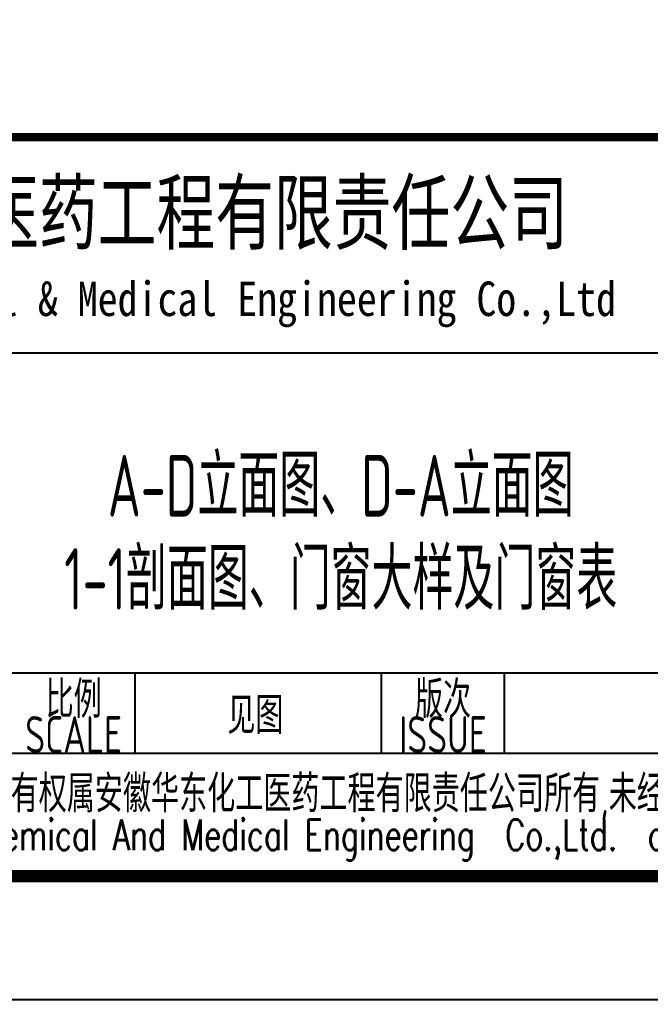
# Model space of a CAD drawing. Extents: x 4414382 to 4540065, y -615151 to -235742.
# Drawn here: x 4518623 to 4523746, y -611598 to -603643 of the extents above; entities that cross this region are included whole.
import ezdxf
from ezdxf.enums import TextEntityAlignment as Align

# ---------------------------------------------------------------- set-up
doc = ezdxf.new("R2010")
doc.units = 0
doc.header["$LTSCALE"] = 1000
doc.header["$MEASUREMENT"] = 0
doc.layers.get('0').update_dxf_attribs({"linetype": 'CONTINUOUS'})
doc.layers.add('PUB_TITLE', color=4, linetype='CONTINUOUS')
doc.styles.add('AHD', font='sceie.shx', dxfattribs={"width": 0.7, "bigfont": 'sceic.shx'})
doc.styles.add('ECEC_TQ', font='txt_l.shx', dxfattribs={"bigfont": 'hztxt_l.shx'})
doc.styles.add('sceie', font='sceie.shx', dxfattribs={"bigfont": 'sceic.shx'})
doc.styles.add('宋体', font='', dxfattribs={"width": 0.7})
doc.styles.get('宋体').set_extended_font_data('SimSun')

msp = doc.modelspace()

# ---------------------------------------------------------------- linework, layer by layer
for p, q in [((4513062.2, -606347.6), (4524062.2, -606347.6)), ((4518562.2, -608947.6), (4531062.2, -608947.6)), ((4519562.2, -609597.6), (4519562.2, -608947.6)), ((4521562.2, -609597.6), (4521562.2, -608947.6)), ((4522562.2, -609597.6), (4522562.2, -608947.6)), ((4513062.2, -609597.6), (4531062.2, -609597.6)), ((4513062.2, -610597.6), (4531062.2, -610597.6))]:
    msp.add_line(p, q)
at = {"const_width": 70}
msp.add_lwpolyline([(4531062.2, -604597.6), (4513062.2, -604597.6)], dxfattribs=at)
at = {"layer": 'PUB_TITLE', "color": 4}
msp.add_lwpolyline([(4447962.2, -611597.6), (4532062.2, -611597.6), (4532062.2, -552197.6), (4447962.2, -552197.6)], close=True, dxfattribs=at)
at = {"layer": 'PUB_TITLE', "color": 4, "const_width": 100}
msp.add_lwpolyline([(4450462.2, -610597.6), (4531062.2, -610597.6), (4531062.2, -553197.6), (4450462.2, -553197.6)], close=True, dxfattribs=at)

# ---------------------------------------------------------------- texts
for s, height, style, width, p in [('安徽华东化工医药工程有限责任公司', 500, '宋体', 0.7, (4519257.1, -605197.6)), ('Anhui Huadong Chemical & Medical Engineering Co.,Ltd', 280, '宋体', 0.85, (4519257.1, -605947.6)), ('A-D立面图、D-A立面图', 500, 'AHD', 0.7, (4521231.1, -607400.1)), ('1-1剖面图、门窗大样及门窗表', 500, 'AHD', 0.7, (4521231.1, -608157.5)), ('比例', 300, 'sceie', 0.8, (4519062.2, -609147.6)), ('版次', 300, 'sceie', 0.8, (4522062.2, -609147.6)), ('见图', 300, 'sceie', 0.8, (4520538.1, -609284.5)), ('SCALE', 300, 'sceie', 0.8, (4519062.2, -609447.6)), ('ISSUE', 300, 'sceie', 0.8, (4522062.2, -609447.6)), ('本文件专有权属安徽华东化工医药工程有限责任公司所有,未经许可不得复制或转让给第三方', 300, 'sceie', 0.8, (4522233.3, -609946.5)), ('The proprietary right of this document belongs to Anhui Huadong Chemical And Medical Engineering  Co.,Ltd.  and any replication or transfer to the 3rd. side is forbidden without its permission. ', 250, 'ECEC_TQ', 0.72, (4522062.2, -610297.6))]:
    msp.add_text(s, height=height, dxfattribs=dict(style=style, width=width)).set_placement(p, align=Align.MIDDLE)

doc.saveas('drawing.dxf')
